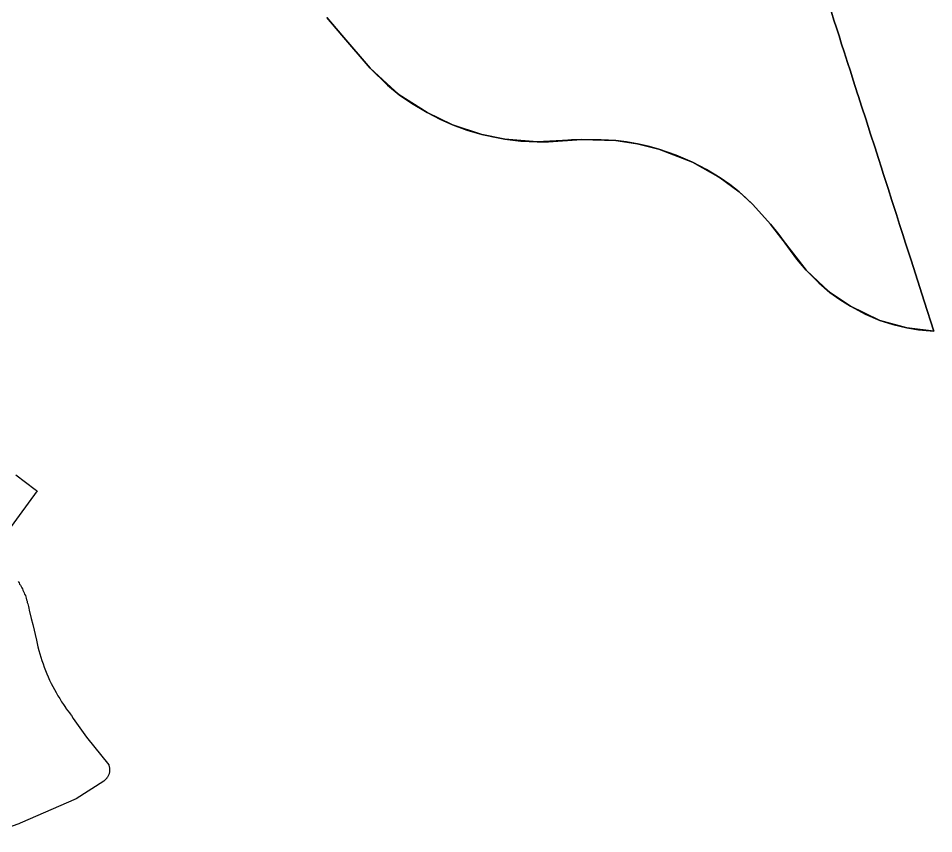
# Model space of a CAD drawing. Header units: inches. Extents: x 11258954 to 11313122, y 3645444 to 3695200.
# Drawn here: x 11287435 to 11291216, y 3674952 to 3678319 of the extents above; entities that cross this region are included whole.
import ezdxf

# ---------------------------------------------------------------- set-up
doc = ezdxf.new("R2010")
doc.units = ezdxf.units.IN
doc.header["$MEASUREMENT"] = 0
for name, color, linetype in [('EnterpriseZone', 103, 'Continuous'), ('VotingPrecinct', 233, 'Continuous'), ('Ward', 133, 'Continuous')]:
    doc.layers.add(name, color=color, linetype=linetype)

msp = doc.modelspace()

# ---------------------------------------------------------------- linework, layer by layer
at = {"layer": 'EnterpriseZone'}
for points in [[(11287424.8005, 3676434.0925, 0), (11287464.6465, 3676404.016, 0), (11287505.0435, 3676373.5235, 0), (11287513.026, 3676367.4985, 0), (11287438.583, 3676265.286, 0), (11287365.926, 3676165.5265, 0)], [(11287434, 3675993.25, 0), (11287438, 3675988, 0), (11287440, 3675983, 0), (11287444, 3675978, 0), (11287446, 3675973, 0), (11287449, 3675967.75, 0), (11287452, 3675962.5, 0), (11287454, 3675957.25, 0), (11287456, 3675951.5, 0), (11287459, 3675946, 0), (11287461, 3675940.5, 0), (11287464, 3675935, 0), (11287466, 3675929.5, 0), (11287467, 3675924, 0), (11287469, 3675918.25, 0), (11287471, 3675912.5, 0), (11287472, 3675907, 0), (11287474, 3675901.25, 0), (11287475, 3675895.5, 0), (11287477, 3675889.75, 0), (11287478, 3675884, 0), (11287479, 3675875.5, 0), (11287488, 3675841.25, 0), (11287494.3095, 3675815.511, 0), (11287510, 3675751.5, 0), (11287513, 3675737.25, 0), (11287516, 3675723.25, 0), (11287520, 3675709, 0), (11287524, 3675695, 0), (11287528, 3675681, 0), (11287532, 3675667, 0), (11287537, 3675653.5, 0), (11287542, 3675639.75, 0), (11287547, 3675626.25, 0), (11287553, 3675612.75, 0), (11287558, 3675599.5, 0), (11287564, 3675586, 0), (11287571, 3675573, 0), (11287577, 3675560, 0), (11287584, 3675547.25, 0), (11287591, 3675534.5, 0), (11287598, 3675522, 0), (11287606, 3675509.75, 0), (11287613, 3675497.25, 0), (11287621, 3675485.25, 0), (11287630, 3675473, 0), (11287630, 3675472.5, 0), (11287638, 3675461.25, 0), (11287647, 3675449.75, 0), (11287647, 3675449, 0), (11287654, 3675439.75, 0), (11287662, 3675428, 0), (11287716, 3675350.25, 0), (11287808, 3675236.25, 0), (11287809, 3675234, 0), (11287810, 3675231.25, 0), (11287810, 3675228.5, 0), (11287811, 3675225.5, 0), (11287812, 3675222.5, 0), (11287812, 3675219.5, 0), (11287812, 3675216.75, 0), (11287812, 3675213.75, 0), (11287812, 3675210.75, 0), (11287812, 3675208, 0), (11287811, 3675205, 0), (11287810, 3675202, 0), (11287810, 3675199.25, 0), (11287808, 3675196.5, 0), (11287807, 3675193.5, 0), (11287806, 3675191, 0), (11287805, 3675188.25, 0), (11287803, 3675185.75, 0), (11287801, 3675183.5, 0), (11287800, 3675181, 0), (11287798, 3675179, 0), (11287788, 3675169, 0), (11287673.2015, 3675096.462, 0), (11287443, 3674995.5, 0), (11287437, 3674993.25, 0), (11287317, 3674952.25, 0)]]:
    msp.add_polyline3d(points, dxfattribs=at)
at = {"layer": 'VotingPrecinct'}
for points in [[(11290793.35, 3678344.45, 0), (11290804, 3678310.7, 0), (11290814.4, 3678279.2, 0), (11290824.85, 3678245.95, 0), (11290835.5, 3678212.55, 0), (11290845.95, 3678180.2, 0), (11290860, 3678136.4, 0), (11290871.85, 3678100, 0), (11290883.8, 3678062.7, 0), (11290901.45, 3678007.55, 0), (11290903.9, 3678000, 0), (11290919.4, 3677951.9, 0), (11290935, 3677903.4, 0), (11290955.45, 3677839.95, 0), (11290972.15, 3677787.95, 0), (11290987.5, 3677740.55, 0), (11291000, 3677701.4, 0), (11291007.6, 3677677.57, 0), (11291027.43, 3677616.07, 0), (11291043.2, 3677567, 0), (11291061.93, 3677508.7, 0), (11291075.13, 3677467.87, 0), (11291088.63, 3677425.97, 0), (11291100, 3677390.97, 0), (11291122.63, 3677320.57, 0), (11291140.83, 3677263.07, 0), (11291158.9, 3677207.37, 0), (11291177.13, 3677150.37, 0), (11291215.803, 3677027.64, 0), (11291152.7592, 3677032.7933, 0), (11291104.289, 3677040.287, 0), (11291046.4408, 3677054.1549, 0), (11290993.422, 3677071.193, 0), (11290933.0784, 3677096.8267, 0), (11290871.691, 3677129.646, 0), (11290828.0837, 3677157.1943, 0), (11290787.314, 3677186.811, 0), (11290741.1439, 3677226.4461, 0), (11290688.479, 3677278.947, 0), (11290649.8283, 3677324.3642, 0), (11290575.6676, 3677426.4998, 0), (11290541.475, 3677468.9625, 0), (11290468.2666, 3677549.7709, 0), (11290439.4794, 3677578.123, 0), (11290411.986, 3677602.435, 0), (11290374.2392, 3677632.031, 0), (11290333.515, 3677660.55, 0), (11290277.7937, 3677694.7178, 0), (11290219.682, 3677725.008, 0), (11290151.9585, 3677754.0823, 0), (11290080.909, 3677778.27, 0), (11290037.0641, 3677790.2441, 0), (11289992.5005, 3677800.2079, 0), (11289947.5678, 3677808.0833, 0), (11289902.615, 3677813.809, 0), (11289842.9363, 3677817.5843, 0), (11289761.205, 3677818.061, 0), (11289720.0138, 3677816.4315, 0), (11289624.3695, 3677809.0131, 0), (11289578.369, 3677808.217, 0), (11289509.8499, 3677812.1168, 0), (11289443.998, 3677819.965, 0), (11289394.5697, 3677828.6172, 0), (11289349.056, 3677838.931, 0), (11289288.062, 3677856.8192, 0), (11289228.495, 3677878.889, 0), (11289178.9559, 3677901.2424, 0), (11289123.271, 3677930.266, 0), (11289058.2493, 3677968.0201, 0), (11289007.266, 3678002.704, 0), (11288960.3779, 3678042.0633, 0), (11288887.663, 3678112.5725, 0), (11288770.921, 3678248.601, 0), (11288709.1495, 3678322.299, 0)], [(11288709.1495, 3678322.299, 0), (11288770.921, 3678248.601, 0), (11288887.663, 3678112.5725, 0), (11288960.3779, 3678042.0633, 0), (11289007.266, 3678002.704, 0), (11289058.2493, 3677968.0201, 0), (11289123.271, 3677930.266, 0), (11289178.9559, 3677901.2424, 0), (11289228.495, 3677878.889, 0), (11289288.062, 3677856.8192, 0), (11289349.056, 3677838.931, 0), (11289443.998, 3677819.965, 0), (11289509.8499, 3677812.1168, 0), (11289578.369, 3677808.217, 0), (11289624.3695, 3677809.0131, 0), (11289761.205, 3677818.061, 0), (11289842.9363, 3677817.5843, 0), (11289902.615, 3677813.809, 0), (11289992.5005, 3677800.2079, 0), (11290080.909, 3677778.27, 0), (11290151.9585, 3677754.0823, 0), (11290219.682, 3677725.008, 0), (11290277.7937, 3677694.7178, 0), (11290333.515, 3677660.55, 0), (11290411.986, 3677602.435, 0), (11290468.2666, 3677549.7709, 0), (11290541.475, 3677468.9625, 0), (11290575.6676, 3677426.4998, 0), (11290649.8283, 3677324.3642, 0), (11290688.479, 3677278.947, 0), (11290741.1439, 3677226.4461, 0), (11290787.314, 3677186.811, 0), (11290828.0837, 3677157.1943, 0), (11290871.691, 3677129.646, 0), (11290933.0784, 3677096.8267, 0), (11290993.422, 3677071.193, 0), (11291046.4408, 3677054.1549, 0), (11291104.289, 3677040.287, 0), (11291152.7592, 3677032.7933, 0), (11291215.803, 3677027.64, 0), (11291177.13, 3677150.37, 0), (11291158.9, 3677207.37, 0), (11291140.83, 3677263.07, 0), (11291122.63, 3677320.57, 0), (11291100, 3677390.97, 0), (11291088.63, 3677425.97, 0), (11291075.13, 3677467.87, 0), (11291061.93, 3677508.7, 0), (11291043.2, 3677567, 0), (11291027.43, 3677616.07, 0), (11291007.6, 3677677.57, 0), (11291000, 3677701.4, 0), (11290987.5, 3677740.55, 0), (11290972.15, 3677787.95, 0), (11290955.45, 3677839.95, 0), (11290935, 3677903.4, 0), (11290919.4, 3677951.9, 0), (11290903.9, 3678000, 0), (11290901.45, 3678007.55, 0), (11290883.8, 3678062.7, 0), (11290871.85, 3678100, 0), (11290860, 3678136.4, 0), (11290845.95, 3678180.2, 0), (11290835.5, 3678212.55, 0), (11290824.85, 3678245.95, 0), (11290814.4, 3678279.2, 0), (11290804, 3678310.7, 0), (11290793.35, 3678344.45, 0)]]:
    msp.add_polyline3d(points, dxfattribs=at)
at = {"layer": 'Ward'}
for points in [[(11290793.35, 3678344.45, 0), (11290804, 3678310.7, 0), (11290814.4, 3678279.2, 0), (11290824.85, 3678245.95, 0), (11290835.5, 3678212.55, 0), (11290845.95, 3678180.2, 0), (11290860, 3678136.4, 0), (11290871.85, 3678100, 0), (11290883.8, 3678062.7, 0), (11290901.45, 3678007.55, 0), (11290903.9, 3678000, 0), (11290919.4, 3677951.9, 0), (11290935, 3677903.4, 0), (11290955.45, 3677839.95, 0), (11290972.15, 3677787.95, 0), (11290987.5, 3677740.55, 0), (11291000, 3677701.4, 0), (11291007.6, 3677677.57, 0), (11291027.43, 3677616.07, 0), (11291043.2, 3677567, 0), (11291061.93, 3677508.7, 0), (11291075.13, 3677467.87, 0), (11291088.63, 3677425.97, 0), (11291100, 3677390.97, 0), (11291122.63, 3677320.57, 0), (11291140.83, 3677263.07, 0), (11291158.9, 3677207.37, 0), (11291177.13, 3677150.37, 0), (11291215.803, 3677027.64, 0), (11291104.289, 3677040.287, 0), (11290993.422, 3677071.193, 0), (11290871.691, 3677129.646, 0), (11290787.314, 3677186.811, 0), (11290688.479, 3677278.947, 0), (11290541.475, 3677468.9625, 0), (11290468.2666, 3677549.7709, 0), (11290411.986, 3677602.435, 0), (11290333.515, 3677660.55, 0), (11290219.682, 3677725.008, 0), (11290080.909, 3677778.27, 0), (11289992.5005, 3677800.2079, 0), (11289902.615, 3677813.809, 0), (11289761.205, 3677818.061, 0), (11289578.369, 3677808.217, 0), (11289443.998, 3677819.965, 0), (11289349.056, 3677838.931, 0), (11289228.495, 3677878.889, 0), (11289123.271, 3677930.266, 0), (11289007.266, 3678002.704, 0), (11288887.663, 3678112.5725, 0), (11288770.921, 3678248.601, 0), (11288709.1495, 3678322.299, 0)], [(11288709.1495, 3678322.299, 0), (11288770.921, 3678248.601, 0), (11288887.663, 3678112.5725, 0), (11289007.266, 3678002.704, 0), (11289123.271, 3677930.266, 0), (11289228.495, 3677878.889, 0), (11289349.056, 3677838.931, 0), (11289443.998, 3677819.965, 0), (11289578.369, 3677808.217, 0), (11289761.205, 3677818.061, 0), (11289902.615, 3677813.809, 0), (11289992.5005, 3677800.2079, 0), (11290080.909, 3677778.27, 0), (11290219.682, 3677725.008, 0), (11290333.515, 3677660.55, 0), (11290411.986, 3677602.435, 0), (11290468.2666, 3677549.7709, 0), (11290541.475, 3677468.9625, 0), (11290688.479, 3677278.947, 0), (11290787.314, 3677186.811, 0), (11290871.691, 3677129.646, 0), (11290993.422, 3677071.193, 0), (11291104.289, 3677040.287, 0), (11291215.803, 3677027.64, 0), (11291177.13, 3677150.37, 0), (11291158.9, 3677207.37, 0), (11291140.83, 3677263.07, 0), (11291122.63, 3677320.57, 0), (11291100, 3677390.97, 0), (11291088.63, 3677425.97, 0), (11291075.13, 3677467.87, 0), (11291061.93, 3677508.7, 0), (11291043.2, 3677567, 0), (11291027.43, 3677616.07, 0), (11291007.6, 3677677.57, 0), (11291000, 3677701.4, 0), (11290987.5, 3677740.55, 0), (11290972.15, 3677787.95, 0), (11290955.45, 3677839.95, 0), (11290935, 3677903.4, 0), (11290919.4, 3677951.9, 0), (11290903.9, 3678000, 0), (11290901.45, 3678007.55, 0), (11290883.8, 3678062.7, 0), (11290871.85, 3678100, 0), (11290860, 3678136.4, 0), (11290845.95, 3678180.2, 0), (11290835.5, 3678212.55, 0), (11290824.85, 3678245.95, 0), (11290814.4, 3678279.2, 0), (11290804, 3678310.7, 0), (11290793.35, 3678344.45, 0)]]:
    msp.add_polyline3d(points, dxfattribs=at)

doc.saveas('drawing.dxf')
